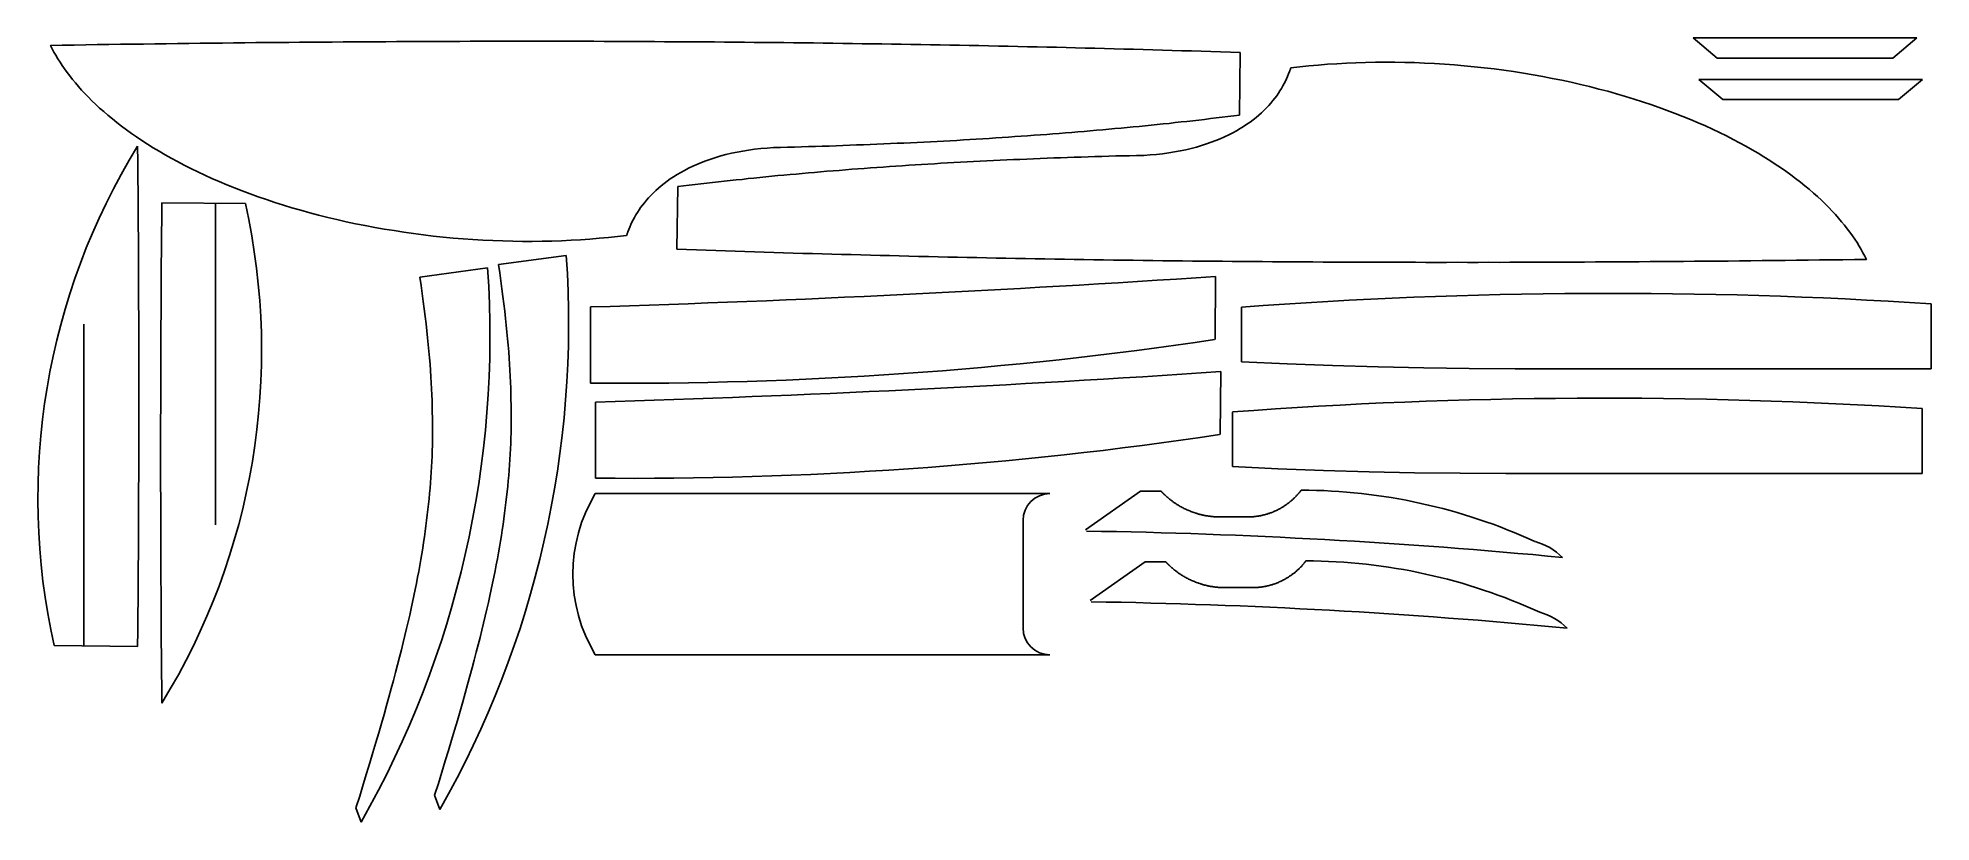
# Model space of a CAD drawing. Header units: inches. Extents: x 0.8 to 36, y 0.1 to 14.7.
import ezdxf

# ---------------------------------------------------------------- set-up
doc = ezdxf.new("R2010")
doc.units = ezdxf.units.IN
doc.header["$MEASUREMENT"] = 0

msp = doc.modelspace()

# ---------------------------------------------------------------- linework, layer by layer
at = {"color": 7, "lineweight": -3}
for points in [[(23.162, 14.47), (22.982, 14.475), (22.801, 14.482), (22.621, 14.487), (22.441, 14.494), (22.261, 14.499), (22.079, 14.504), (21.899, 14.509), (21.719, 14.515), (21.539, 14.52), (21.359, 14.525), (21.179, 14.53), (20.999, 14.535), (20.819, 14.54), (20.639, 14.544), (20.459, 14.549), (20.279, 14.554), (20.099, 14.559), (19.921, 14.562), (19.741, 14.567), (19.561, 14.57), (19.381, 14.575), (19.201, 14.579), (19.021, 14.584), (18.841, 14.587), (18.661, 14.59), (18.479, 14.595), (18.299, 14.599), (18.119, 14.602), (17.939, 14.605), (17.757, 14.609), (17.577, 14.612), (17.396, 14.615), (17.216, 14.619), (17.034, 14.622), (16.854, 14.625), (16.672, 14.627), (16.491, 14.63), (16.309, 14.634), (16.127, 14.635), (15.946, 14.639), (15.762, 14.64), (15.581, 14.644), (15.399, 14.645), (15.216, 14.649), (15.032, 14.65), (14.849, 14.652), (14.666, 14.654), (14.482, 14.655), (14.299, 14.659), (14.114, 14.66), (13.931, 14.662), (13.746, 14.664), (13.561, 14.665), (13.376, 14.667), (13.191, 14.667), (13.004, 14.669), (12.819, 14.67), (12.632, 14.672), (12.446, 14.672), (12.259, 14.674), (12.071, 14.674), (11.884, 14.675), (11.696, 14.675), (11.507, 14.677), (11.319, 14.677), (11.129, 14.679), (10.939, 14.679), (10.751, 14.679), (10.559, 14.679), (10.369, 14.679), (10.177, 14.679), (9.986, 14.679), (9.794, 14.679), (9.602, 14.679), (9.409, 14.679), (9.216, 14.679), (9.022, 14.679), (8.827, 14.679), (8.634, 14.677), (8.439, 14.677), (8.242, 14.677), (8.046, 14.675), (7.849, 14.675), (7.652, 14.674), (7.454, 14.674), (7.257, 14.672), (7.057, 14.67), (6.859, 14.67), (6.659, 14.669), (6.457, 14.667), (6.257, 14.665), (6.056, 14.664), (5.852, 14.664), (5.649, 14.662), (5.446, 14.659), (5.242, 14.657), (5.037, 14.655), (4.832, 14.654), (4.626, 14.652), (4.419, 14.649), (4.211, 14.647), (4.002, 14.645), (3.794, 14.642), (3.584, 14.64), (3.374, 14.637), (3.164, 14.635), (2.951, 14.632), (2.739, 14.629), (2.526, 14.627), (2.312, 14.624), (2.097, 14.62), (1.881, 14.617), (1.664, 14.614), (1.447, 14.61), (1.229, 14.607), (1.011, 14.604), (1.041, 14.542), (1.074, 14.48), (1.109, 14.419), (1.146, 14.355), (1.186, 14.292), (1.227, 14.229), (1.272, 14.165), (1.319, 14.1), (1.367, 14.035), (1.419, 13.97), (1.472, 13.905), (1.529, 13.839), (1.587, 13.772), (1.649, 13.705), (1.714, 13.639), (1.781, 13.572), (1.851, 13.505), (1.924, 13.437), (2.001, 13.37), (2.079, 13.302), (2.161, 13.235), (2.244, 13.167), (2.332, 13.1), (2.422, 13.032), (2.516, 12.965), (2.612, 12.899), (2.712, 12.832), (2.816, 12.765), (2.922, 12.699), (3.031, 12.634), (3.142, 12.567), (3.259, 12.502), (3.377, 12.439), (3.497, 12.375), (3.622, 12.312), (3.751, 12.249), (3.881, 12.189), (4.014, 12.127), (4.151, 12.067), (4.291, 12.009), (4.434, 11.952), (4.579, 11.895), (4.727, 11.839), (4.877, 11.785), (5.031, 11.732), (5.187, 11.68), (5.346, 11.63), (5.506, 11.58), (5.669, 11.534), (5.836, 11.487), (6.002, 11.444), (6.172, 11.4), (6.344, 11.36), (6.517, 11.32), (6.692, 11.284), (6.869, 11.249), (7.047, 11.215), (7.226, 11.184), (7.407, 11.154), (7.589, 11.125), (7.771, 11.1), (7.954, 11.075), (8.137, 11.054), (8.322, 11.035), (8.507, 11.017), (8.692, 11.002), (8.877, 10.989), (9.062, 10.979), (9.247, 10.969), (9.432, 10.962), (9.617, 10.959), (9.801, 10.955), (9.982, 10.955), (10.164, 10.957), (10.346, 10.96), (10.526, 10.967), (10.704, 10.975), (10.881, 10.985), (11.056, 10.997), (11.229, 11.012), (11.401, 11.029), (11.571, 11.045), (11.739, 11.065)], [(23.151, 13.304), (23.162, 14.47)], [(31.603, 14.743), (32.048, 14.368), (35.321, 14.368)], [(31.603, 14.743), (35.766, 14.743)], [(35.766, 14.743), (35.321, 14.368)], [(12.675, 10.807), (12.855, 10.802), (13.037, 10.795), (13.217, 10.789), (13.397, 10.782), (13.577, 10.777), (13.759, 10.771), (13.939, 10.766), (14.119, 10.759), (14.298, 10.753), (14.478, 10.748), (14.658, 10.742), (14.838, 10.737), (15.018, 10.731), (15.198, 10.728), (15.378, 10.722), (15.558, 10.717), (15.738, 10.711), (15.917, 10.708), (16.097, 10.702), (16.277, 10.698), (16.457, 10.693), (16.637, 10.689), (16.817, 10.684), (16.997, 10.68), (17.177, 10.676), (17.358, 10.671), (17.538, 10.667), (17.718, 10.663), (17.898, 10.659), (18.08, 10.656), (18.26, 10.652), (18.442, 10.648), (18.622, 10.644), (18.803, 10.64), (18.983, 10.637), (19.165, 10.635), (19.347, 10.631), (19.528, 10.627), (19.71, 10.625), (19.891, 10.621), (20.075, 10.619), (20.256, 10.615), (20.438, 10.613), (20.621, 10.609), (20.805, 10.607), (20.988, 10.605), (21.171, 10.603), (21.355, 10.601), (21.538, 10.597), (21.723, 10.595), (21.906, 10.593), (22.091, 10.591), (22.276, 10.589), (22.461, 10.586), (22.646, 10.586), (22.833, 10.584), (23.018, 10.582), (23.205, 10.58), (23.391, 10.579), (23.578, 10.577), (23.766, 10.576), (23.953, 10.574), (24.141, 10.574), (24.33, 10.572), (24.518, 10.571), (24.708, 10.569), (24.898, 10.569), (25.086, 10.568), (25.278, 10.568), (25.468, 10.567), (25.66, 10.567), (25.851, 10.566), (26.043, 10.566), (26.235, 10.565), (26.428, 10.565), (26.621, 10.564), (26.815, 10.564), (27.01, 10.564), (27.203, 10.565), (27.398, 10.564), (27.595, 10.564), (27.791, 10.565), (27.988, 10.564), (28.185, 10.566), (28.383, 10.565), (28.58, 10.566), (28.78, 10.567), (28.978, 10.567), (29.178, 10.568), (29.38, 10.569), (29.58, 10.57), (29.781, 10.572), (29.985, 10.571), (30.188, 10.572), (30.391, 10.575), (30.595, 10.576), (30.8, 10.577), (31.005, 10.579), (31.211, 10.58), (31.418, 10.583), (31.626, 10.584), (31.835, 10.585), (32.043, 10.588), (32.253, 10.589), (32.463, 10.592), (32.673, 10.593), (32.886, 10.596), (33.098, 10.598), (33.311, 10.6), (33.525, 10.602), (33.74, 10.605), (33.956, 10.608), (34.173, 10.611), (34.39, 10.614), (34.608, 10.616), (34.826, 10.619), (34.797, 10.681), (34.763, 10.743), (34.729, 10.804), (34.692, 10.868), (34.652, 10.931), (34.611, 10.995), (34.566, 11.058), (34.519, 11.123), (34.471, 11.188), (34.42, 11.254), (34.366, 11.319), (34.31, 11.385), (34.252, 11.452), (34.19, 11.519), (34.125, 11.586), (34.059, 11.653), (33.989, 11.72), (33.916, 11.788), (33.839, 11.855), (33.761, 11.924), (33.68, 11.99), (33.597, 12.059), (33.509, 12.126), (33.419, 12.194), (33.325, 12.261), (33.229, 12.328), (33.129, 12.395), (33.026, 12.462), (32.919, 12.529), (32.811, 12.594), (32.7, 12.661), (32.583, 12.726), (32.465, 12.79), (32.345, 12.854), (32.22, 12.917), (32.092, 12.981), (31.962, 13.041), (31.829, 13.103), (31.693, 13.164), (31.553, 13.222), (31.41, 13.279), (31.265, 13.336), (31.117, 13.393), (30.967, 13.447), (30.814, 13.501), (30.657, 13.553), (30.499, 13.603), (30.339, 13.654), (30.176, 13.701), (30.009, 13.748), (29.843, 13.791), (29.673, 13.835), (29.501, 13.876), (29.328, 13.916), (29.153, 13.953), (28.976, 13.989), (28.798, 14.022), (28.62, 14.055), (28.438, 14.085), (28.257, 14.114), (28.075, 14.139), (27.892, 14.165), (27.709, 14.187), (27.524, 14.206), (27.339, 14.224), (27.154, 14.24), (26.969, 14.254), (26.784, 14.264), (26.599, 14.274), (26.414, 14.282), (26.229, 14.285), (26.046, 14.289), (25.864, 14.29), (25.682, 14.288), (25.501, 14.286), (25.32, 14.279), (25.142, 14.271), (24.965, 14.262), (24.79, 14.251), (24.617, 14.236), (24.445, 14.22), (24.275, 14.204), (24.107, 14.184)], [(12.69, 11.974), (12.796, 11.987), (12.905, 12), (13.013, 12.013), (13.122, 12.024), (13.23, 12.037), (13.338, 12.051), (13.447, 12.062), (13.557, 12.075), (13.667, 12.086), (13.777, 12.098), (13.887, 12.109), (13.999, 12.122), (14.109, 12.134), (14.22, 12.143), (14.332, 12.155), (14.444, 12.166), (14.557, 12.178), (14.669, 12.187), (14.782, 12.199), (14.895, 12.208), (15.009, 12.218), (15.124, 12.229), (15.237, 12.239), (15.352, 12.249), (15.467, 12.259), (15.582, 12.268), (15.697, 12.276), (15.814, 12.286), (15.931, 12.296), (16.046, 12.304), (16.164, 12.314), (16.281, 12.322), (16.397, 12.331), (16.516, 12.339), (16.634, 12.347), (16.752, 12.355), (16.871, 12.364), (16.991, 12.372), (17.109, 12.378), (17.229, 12.386), (17.349, 12.394), (17.469, 12.4), (17.591, 12.408), (17.711, 12.415), (17.833, 12.421), (17.954, 12.429), (18.078, 12.436), (18.199, 12.442), (18.323, 12.448), (18.444, 12.453), (18.568, 12.459), (18.693, 12.466), (18.816, 12.472), (18.941, 12.477), (19.064, 12.481), (19.189, 12.488), (19.316, 12.492), (19.441, 12.497), (19.568, 12.502), (19.694, 12.507), (19.821, 12.511), (19.948, 12.516), (20.075, 12.521), (20.203, 12.525), (20.331, 12.528), (20.46, 12.533), (20.588, 12.536), (20.716, 12.539), (20.846, 12.544), (20.976, 12.547), (21.106, 12.55), (21.236, 12.553), (21.368, 12.556), (21.488, 12.564), (21.605, 12.573), (21.72, 12.587), (21.833, 12.601), (21.941, 12.619), (22.048, 12.639), (22.153, 12.66), (22.253, 12.685), (22.352, 12.71), (22.445, 12.738), (22.537, 12.768), (22.627, 12.799), (22.712, 12.831), (22.795, 12.866), (22.874, 12.9), (22.951, 12.937), (23.026, 12.975), (23.096, 13.013), (23.164, 13.053), (23.229, 13.093), (23.291, 13.134), (23.351, 13.176), (23.408, 13.219), (23.463, 13.262), (23.515, 13.305), (23.563, 13.35), (23.61, 13.395), (23.655, 13.44), (23.697, 13.485), (23.737, 13.53), (23.775, 13.575), (23.811, 13.621), (23.846, 13.666), (23.876, 13.711), (23.906, 13.758), (23.934, 13.803), (23.961, 13.848), (23.985, 13.893), (24.008, 13.938), (24.028, 13.983), (24.048, 14.027), (24.067, 14.072), (24.083, 14.116), (24.087, 14.127), (24.092, 14.137), (24.095, 14.149), (24.099, 14.161), (24.104, 14.172), (24.107, 14.184)], [(31.708, 13.97), (32.153, 13.595), (35.426, 13.595)], [(31.708, 13.97), (35.871, 13.97)], [(35.871, 13.97), (35.426, 13.595)], [(23.151, 13.304), (23.044, 13.29), (22.935, 13.277), (22.827, 13.264), (22.719, 13.252), (22.611, 13.239), (22.502, 13.225), (22.394, 13.214), (22.284, 13.2), (22.174, 13.189), (22.064, 13.177), (21.954, 13.165), (21.842, 13.152), (21.732, 13.14), (21.621, 13.13), (21.509, 13.119), (21.397, 13.107), (21.284, 13.095), (21.172, 13.085), (21.059, 13.074), (20.946, 13.064), (20.832, 13.054), (20.717, 13.042), (20.604, 13.032), (20.489, 13.022), (20.374, 13.012), (20.259, 13.002), (20.144, 12.994), (20.027, 12.984), (19.911, 12.974), (19.796, 12.965), (19.677, 12.955), (19.561, 12.947), (19.444, 12.937), (19.326, 12.929), (19.207, 12.92), (19.089, 12.912), (18.971, 12.904), (18.851, 12.895), (18.732, 12.889), (18.612, 12.88), (18.492, 12.872), (18.372, 12.865), (18.251, 12.857), (18.131, 12.85), (18.009, 12.844), (17.887, 12.835), (17.764, 12.829), (17.642, 12.822), (17.519, 12.815), (17.397, 12.81), (17.274, 12.804), (17.149, 12.797), (17.026, 12.79), (16.901, 12.785), (16.777, 12.78), (16.652, 12.774), (16.526, 12.769), (16.401, 12.764), (16.274, 12.759), (16.147, 12.754), (16.021, 12.749), (15.894, 12.744), (15.767, 12.739), (15.639, 12.734), (15.511, 12.73), (15.382, 12.725), (15.254, 12.722), (15.126, 12.719), (14.996, 12.714), (14.866, 12.71), (14.736, 12.707), (14.606, 12.704), (14.474, 12.7), (14.354, 12.692), (14.237, 12.682), (14.122, 12.669), (14.009, 12.654), (13.901, 12.635), (13.794, 12.615), (13.689, 12.594), (13.589, 12.569), (13.491, 12.544), (13.397, 12.515), (13.306, 12.485), (13.216, 12.454), (13.131, 12.422), (13.047, 12.387), (12.969, 12.352), (12.892, 12.315), (12.817, 12.277), (12.747, 12.239), (12.679, 12.199), (12.614, 12.159), (12.552, 12.117), (12.492, 12.075), (12.436, 12.032), (12.381, 11.989), (12.329, 11.945), (12.281, 11.9), (12.234, 11.855), (12.189, 11.81), (12.147, 11.765), (12.107, 11.72), (12.069, 11.675), (12.034, 11.629), (11.999, 11.584), (11.969, 11.539), (11.939, 11.492), (11.911, 11.447), (11.884, 11.402), (11.861, 11.357), (11.837, 11.312), (11.817, 11.267), (11.797, 11.222), (11.779, 11.177), (11.762, 11.134), (11.759, 11.122), (11.754, 11.112), (11.751, 11.1), (11.747, 11.089), (11.742, 11.077), (11.739, 11.065)], [(4.639, 11.658), (3.084, 11.673)], [(4.084, 11.663), (4.084, 5.676)], [(12.69, 11.974), (12.675, 10.807)], [(10.615, 10.693), (9.351, 10.524)], [(6.698, 0.408), (6.767, 0.628), (6.833, 0.842), (6.895, 1.047), (6.957, 1.245), (7.014, 1.437), (7.07, 1.623), (7.122, 1.804), (7.173, 1.978), (7.222, 2.147), (7.268, 2.312), (7.313, 2.471), (7.356, 2.628), (7.397, 2.779), (7.436, 2.927), (7.474, 3.071), (7.509, 3.212), (7.545, 3.349), (7.578, 3.484), (7.61, 3.616), (7.642, 3.745), (7.67, 3.872), (7.699, 3.997), (7.726, 4.119), (7.752, 4.238), (7.776, 4.357), (7.8, 4.473), (7.823, 4.587), (7.845, 4.701), (7.866, 4.811), (7.887, 4.92), (7.905, 5.03), (7.923, 5.137), (7.941, 5.243), (7.957, 5.347), (7.972, 5.452), (7.987, 5.556), (8.001, 5.659), (8.014, 5.76), (8.026, 5.861), (8.038, 5.962), (8.05, 6.062), (8.06, 6.162), (8.068, 6.261), (8.077, 6.361), (8.085, 6.461), (8.092, 6.56), (8.098, 6.659), (8.103, 6.758), (8.109, 6.858), (8.114, 6.958), (8.117, 7.058), (8.121, 7.16), (8.122, 7.26), (8.122, 7.362), (8.124, 7.465), (8.123, 7.569), (8.122, 7.672), (8.12, 7.777), (8.117, 7.884), (8.114, 7.991), (8.11, 8.1), (8.106, 8.21), (8.1, 8.322), (8.092, 8.435), (8.084, 8.55), (8.077, 8.667), (8.066, 8.786), (8.056, 8.909), (8.044, 9.033), (8.032, 9.159), (8.018, 9.288), (8.004, 9.42), (7.987, 9.556), (7.969, 9.696), (7.951, 9.837), (7.93, 9.985), (7.91, 10.134), (7.886, 10.289), (7.886, 10.291)], [(9.149, 10.46), (7.886, 10.291)], [(8.163, 0.642), (8.232, 0.862), (8.298, 1.075), (8.36, 1.281), (8.422, 1.478), (8.479, 1.67), (8.535, 1.856), (8.587, 2.037), (8.638, 2.211), (8.687, 2.381), (8.733, 2.545), (8.778, 2.705), (8.821, 2.861), (8.862, 3.013), (8.902, 3.161), (8.939, 3.304), (8.974, 3.446), (9.01, 3.582), (9.043, 3.718), (9.075, 3.849), (9.107, 3.978), (9.135, 4.105), (9.165, 4.23), (9.191, 4.353), (9.217, 4.471), (9.241, 4.59), (9.265, 4.706), (9.288, 4.82), (9.31, 4.934), (9.331, 5.045), (9.352, 5.154), (9.371, 5.263), (9.388, 5.371), (9.406, 5.476), (9.422, 5.581), (9.437, 5.685), (9.452, 5.789), (9.466, 5.892), (9.479, 5.993), (9.491, 6.095), (9.503, 6.196), (9.515, 6.295), (9.525, 6.395), (9.533, 6.495), (9.542, 6.594), (9.55, 6.694), (9.557, 6.794), (9.564, 6.892), (9.569, 6.992), (9.574, 7.092), (9.579, 7.191), (9.582, 7.291), (9.586, 7.393), (9.587, 7.493), (9.588, 7.595), (9.589, 7.698), (9.588, 7.802), (9.587, 7.905), (9.585, 8.011), (9.582, 8.117), (9.58, 8.224), (9.575, 8.333), (9.571, 8.444), (9.565, 8.556), (9.557, 8.668), (9.55, 8.783), (9.542, 8.901), (9.532, 9.02), (9.521, 9.142), (9.509, 9.266), (9.497, 9.392), (9.484, 9.521), (9.469, 9.654), (9.452, 9.79), (9.434, 9.929), (9.416, 10.07), (9.396, 10.218), (9.375, 10.368), (9.351, 10.522), (9.351, 10.524)], [(22.699, 9.128), (22.708, 10.301)], [(11.066, 8.318), (11.066, 9.733)], [(23.192, 8.714), (23.192, 9.729)], [(36.032, 8.584), (36.032, 9.792)], [(1.631, 3.424), (1.631, 9.411)], [(22.794, 7.357), (22.803, 8.53)], [(23.191, 8.714), (24.039, 8.674), (24.887, 8.642), (25.736, 8.617), (26.584, 8.599), (27.432, 8.587), (28.283, 8.584)], [(36.032, 8.584), (28.283, 8.584)], [(11.161, 6.547), (11.161, 7.962)], [(23.023, 6.763), (23.023, 7.778)], [(35.863, 6.633), (35.863, 7.842)], [(23.021, 6.763), (23.869, 6.723), (24.718, 6.692), (25.566, 6.667), (26.414, 6.648), (27.263, 6.637), (28.113, 6.633)], [(35.863, 6.633), (28.113, 6.633)], [(19.621, 6.259), (11.155, 6.259)], [(21.31, 6.303), (20.287, 5.586)], [(21.693, 6.303), (21.31, 6.303)], [(22.791, 5.824), (22.788, 5.824), (22.785, 5.824), (22.781, 5.824), (22.778, 5.824), (22.775, 5.824), (22.771, 5.824), (22.77, 5.824), (22.766, 5.824), (22.763, 5.824), (22.76, 5.824), (22.756, 5.824), (22.753, 5.826), (22.75, 5.826), (22.746, 5.826), (22.743, 5.826), (22.741, 5.826), (22.738, 5.826), (22.735, 5.826), (22.731, 5.826), (22.728, 5.826), (22.725, 5.826), (22.721, 5.826), (22.718, 5.826), (22.715, 5.826), (22.711, 5.828), (22.708, 5.828), (22.705, 5.828), (22.7, 5.828), (22.696, 5.828), (22.693, 5.828), (22.69, 5.828), (22.686, 5.828), (22.683, 5.829), (22.68, 5.829), (22.676, 5.829), (22.673, 5.829), (22.67, 5.829), (22.667, 5.829), (22.663, 5.831), (22.66, 5.831), (22.653, 5.831), (22.648, 5.831), (22.643, 5.833), (22.636, 5.833), (22.632, 5.833), (22.626, 5.834), (22.62, 5.834), (22.615, 5.834), (22.61, 5.836), (22.603, 5.836), (22.598, 5.838), (22.593, 5.838), (22.586, 5.839), (22.581, 5.839), (22.576, 5.841), (22.57, 5.841), (22.565, 5.843), (22.56, 5.843), (22.553, 5.844), (22.548, 5.844), (22.536, 5.846), (22.525, 5.848), (22.513, 5.851), (22.503, 5.853), (22.492, 5.854), (22.48, 5.858), (22.468, 5.859), (22.457, 5.863), (22.446, 5.864), (22.435, 5.868), (22.423, 5.871), (22.413, 5.873), (22.401, 5.876), (22.39, 5.879), (22.378, 5.883), (22.368, 5.886), (22.356, 5.889), (22.346, 5.893), (22.335, 5.896), (22.325, 5.899), (22.303, 5.906), (22.285, 5.913), (22.265, 5.921), (22.245, 5.928), (22.226, 5.936), (22.206, 5.943), (22.188, 5.951), (22.17, 5.959), (22.152, 5.968), (22.135, 5.976), (22.117, 5.984), (22.1, 5.994), (22.082, 6.003), (22.065, 6.013), (22.048, 6.021), (22.031, 6.031), (22.016, 6.041), (22, 6.049), (21.985, 6.059), (21.97, 6.069), (21.956, 6.078), (21.943, 6.088), (21.931, 6.096), (21.918, 6.104), (21.906, 6.113), (21.895, 6.123), (21.883, 6.131), (21.871, 6.139), (21.86, 6.149), (21.85, 6.158), (21.838, 6.166), (21.828, 6.174), (21.816, 6.184), (21.806, 6.193), (21.796, 6.201), (21.786, 6.209), (21.778, 6.219), (21.768, 6.228), (21.76, 6.236), (21.75, 6.244), (21.746, 6.248), (21.745, 6.251), (21.742, 6.254), (21.738, 6.256), (21.735, 6.259), (21.731, 6.263), (21.728, 6.266), (21.726, 6.269), (21.723, 6.271), (21.72, 6.274), (21.717, 6.278), (21.715, 6.281), (21.711, 6.283), (21.708, 6.286), (21.707, 6.289), (21.703, 6.291), (21.701, 6.294), (21.698, 6.298), (21.696, 6.299), (21.693, 6.303)], [(23.303, 5.824), (23.305, 5.824), (23.308, 5.824), (23.312, 5.824), (23.313, 5.824), (23.316, 5.824), (23.318, 5.824), (23.321, 5.824), (23.323, 5.824), (23.326, 5.824), (23.328, 5.824), (23.331, 5.824), (23.333, 5.824), (23.336, 5.826), (23.338, 5.826), (23.341, 5.826), (23.345, 5.826), (23.346, 5.826), (23.35, 5.826), (23.351, 5.826), (23.355, 5.826), (23.356, 5.826), (23.36, 5.826), (23.363, 5.826), (23.366, 5.826), (23.37, 5.826), (23.373, 5.826), (23.375, 5.828), (23.378, 5.828), (23.381, 5.828), (23.385, 5.828), (23.388, 5.828), (23.391, 5.828), (23.393, 5.828), (23.396, 5.828), (23.4, 5.829), (23.403, 5.829), (23.407, 5.829), (23.41, 5.829), (23.411, 5.829), (23.415, 5.829), (23.425, 5.831), (23.433, 5.831), (23.443, 5.833), (23.453, 5.834), (23.461, 5.834), (23.471, 5.836), (23.48, 5.838), (23.49, 5.839), (23.498, 5.841), (23.508, 5.841), (23.516, 5.843), (23.526, 5.844), (23.535, 5.846), (23.545, 5.848), (23.553, 5.849), (23.563, 5.853), (23.571, 5.854), (23.58, 5.856), (23.59, 5.858), (23.598, 5.861), (23.617, 5.864), (23.635, 5.869), (23.653, 5.874), (23.67, 5.879), (23.688, 5.886), (23.705, 5.891), (23.721, 5.898), (23.74, 5.903), (23.756, 5.909), (23.773, 5.916), (23.79, 5.923), (23.805, 5.931), (23.821, 5.938), (23.838, 5.944), (23.853, 5.953), (23.87, 5.961), (23.885, 5.968), (23.9, 5.976), (23.915, 5.984), (23.93, 5.993), (23.941, 5.999), (23.953, 6.008), (23.965, 6.014), (23.976, 6.021), (23.986, 6.029), (23.998, 6.036), (24.008, 6.043), (24.02, 6.051), (24.03, 6.058), (24.04, 6.066), (24.05, 6.073), (24.06, 6.079), (24.07, 6.088), (24.08, 6.094), (24.088, 6.103), (24.098, 6.109), (24.106, 6.118), (24.115, 6.124), (24.123, 6.131), (24.131, 6.139), (24.141, 6.148), (24.15, 6.154), (24.158, 6.163), (24.166, 6.171), (24.175, 6.178), (24.181, 6.186), (24.19, 6.193), (24.196, 6.201), (24.203, 6.208), (24.21, 6.214), (24.216, 6.221), (24.223, 6.228), (24.228, 6.234), (24.235, 6.241), (24.24, 6.248), (24.245, 6.253), (24.25, 6.259), (24.255, 6.264), (24.26, 6.269), (24.263, 6.274), (24.266, 6.278), (24.27, 6.283), (24.271, 6.286), (24.275, 6.288), (24.276, 6.291), (24.28, 6.294), (24.281, 6.298), (24.285, 6.301), (24.286, 6.303), (24.288, 6.306), (24.29, 6.308), (24.291, 6.309), (24.293, 6.313), (24.295, 6.314), (24.297, 6.316), (24.298, 6.318), (24.3, 6.319), (24.3, 6.321), (24.301, 6.323), (24.301, 6.324)], [(19.121, 5.759), (19.121, 3.759)], [(23.303, 5.824), (22.791, 5.824)], [(21.398, 4.987), (20.374, 4.27)], [(21.781, 4.987), (21.398, 4.987)], [(22.879, 4.508), (22.876, 4.508), (22.872, 4.508), (22.869, 4.508), (22.866, 4.508), (22.863, 4.508), (22.859, 4.508), (22.857, 4.508), (22.854, 4.508), (22.851, 4.508), (22.847, 4.508), (22.844, 4.508), (22.841, 4.51), (22.838, 4.51), (22.834, 4.51), (22.831, 4.51), (22.829, 4.51), (22.826, 4.51), (22.822, 4.51), (22.819, 4.51), (22.816, 4.51), (22.812, 4.51), (22.809, 4.51), (22.806, 4.51), (22.803, 4.51), (22.799, 4.512), (22.796, 4.512), (22.793, 4.512), (22.787, 4.512), (22.784, 4.512), (22.781, 4.512), (22.777, 4.512), (22.774, 4.512), (22.771, 4.513), (22.768, 4.513), (22.764, 4.513), (22.761, 4.513), (22.758, 4.513), (22.754, 4.513), (22.751, 4.515), (22.748, 4.515), (22.741, 4.515), (22.736, 4.515), (22.731, 4.517), (22.724, 4.517), (22.719, 4.517), (22.714, 4.518), (22.707, 4.518), (22.703, 4.518), (22.698, 4.52), (22.691, 4.52), (22.686, 4.522), (22.681, 4.522), (22.674, 4.523), (22.669, 4.523), (22.664, 4.525), (22.658, 4.525), (22.653, 4.527), (22.647, 4.527), (22.641, 4.528), (22.636, 4.528), (22.624, 4.53), (22.612, 4.532), (22.601, 4.535), (22.591, 4.537), (22.579, 4.538), (22.567, 4.542), (22.556, 4.543), (22.544, 4.547), (22.534, 4.548), (22.523, 4.552), (22.511, 4.555), (22.501, 4.557), (22.489, 4.56), (22.478, 4.563), (22.466, 4.567), (22.456, 4.57), (22.444, 4.573), (22.434, 4.577), (22.423, 4.58), (22.412, 4.583), (22.391, 4.59), (22.373, 4.597), (22.353, 4.605), (22.332, 4.612), (22.314, 4.62), (22.294, 4.627), (22.276, 4.635), (22.258, 4.643), (22.239, 4.652), (22.223, 4.66), (22.204, 4.668), (22.188, 4.678), (22.169, 4.687), (22.153, 4.697), (22.136, 4.705), (22.119, 4.715), (22.104, 4.725), (22.088, 4.733), (22.072, 4.743), (22.058, 4.753), (22.044, 4.762), (22.031, 4.772), (22.019, 4.78), (22.006, 4.788), (21.994, 4.797), (21.983, 4.807), (21.971, 4.815), (21.959, 4.823), (21.948, 4.833), (21.938, 4.842), (21.926, 4.85), (21.916, 4.858), (21.904, 4.868), (21.894, 4.877), (21.884, 4.885), (21.874, 4.893), (21.866, 4.903), (21.856, 4.912), (21.848, 4.92), (21.837, 4.928), (21.834, 4.932), (21.833, 4.935), (21.829, 4.938), (21.826, 4.94), (21.823, 4.943), (21.819, 4.947), (21.816, 4.95), (21.814, 4.953), (21.811, 4.955), (21.808, 4.958), (21.804, 4.962), (21.802, 4.965), (21.799, 4.967), (21.796, 4.97), (21.794, 4.973), (21.791, 4.975), (21.789, 4.978), (21.786, 4.982), (21.784, 4.983), (21.781, 4.987)], [(23.391, 4.508), (23.393, 4.508), (23.396, 4.508), (23.399, 4.508), (23.401, 4.508), (23.404, 4.508), (23.406, 4.508), (23.409, 4.508), (23.411, 4.508), (23.414, 4.508), (23.416, 4.508), (23.419, 4.508), (23.421, 4.508), (23.424, 4.51), (23.426, 4.51), (23.429, 4.51), (23.432, 4.51), (23.434, 4.51), (23.438, 4.51), (23.439, 4.51), (23.443, 4.51), (23.444, 4.51), (23.448, 4.51), (23.451, 4.51), (23.454, 4.51), (23.457, 4.51), (23.461, 4.51), (23.463, 4.512), (23.466, 4.512), (23.469, 4.512), (23.473, 4.512), (23.476, 4.512), (23.479, 4.512), (23.481, 4.512), (23.484, 4.512), (23.488, 4.513), (23.491, 4.513), (23.494, 4.513), (23.498, 4.513), (23.499, 4.513), (23.502, 4.513), (23.513, 4.515), (23.521, 4.515), (23.531, 4.517), (23.541, 4.518), (23.549, 4.518), (23.559, 4.52), (23.568, 4.522), (23.578, 4.523), (23.586, 4.525), (23.596, 4.525), (23.604, 4.527), (23.614, 4.528), (23.622, 4.53), (23.632, 4.532), (23.641, 4.533), (23.651, 4.537), (23.659, 4.538), (23.667, 4.54), (23.678, 4.542), (23.686, 4.545), (23.704, 4.548), (23.723, 4.553), (23.741, 4.558), (23.758, 4.563), (23.776, 4.57), (23.793, 4.575), (23.809, 4.582), (23.828, 4.587), (23.844, 4.593), (23.861, 4.6), (23.877, 4.607), (23.892, 4.615), (23.909, 4.622), (23.926, 4.628), (23.941, 4.637), (23.958, 4.645), (23.972, 4.652), (23.988, 4.66), (24.003, 4.668), (24.018, 4.677), (24.029, 4.683), (24.041, 4.692), (24.053, 4.698), (24.064, 4.705), (24.074, 4.713), (24.086, 4.72), (24.096, 4.727), (24.108, 4.735), (24.118, 4.742), (24.127, 4.75), (24.137, 4.757), (24.147, 4.763), (24.158, 4.772), (24.168, 4.778), (24.176, 4.787), (24.186, 4.793), (24.194, 4.802), (24.203, 4.808), (24.211, 4.815), (24.219, 4.823), (24.229, 4.832), (24.238, 4.838), (24.246, 4.847), (24.254, 4.855), (24.263, 4.862), (24.269, 4.87), (24.277, 4.877), (24.284, 4.885), (24.291, 4.892), (24.298, 4.898), (24.304, 4.905), (24.311, 4.912), (24.316, 4.918), (24.323, 4.925), (24.328, 4.932), (24.333, 4.937), (24.337, 4.943), (24.343, 4.948), (24.347, 4.953), (24.351, 4.958), (24.354, 4.962), (24.358, 4.967), (24.359, 4.97), (24.363, 4.972), (24.364, 4.975), (24.368, 4.978), (24.369, 4.982), (24.372, 4.985), (24.374, 4.987), (24.376, 4.99), (24.378, 4.992), (24.379, 4.993), (24.381, 4.997), (24.382, 4.998), (24.384, 5), (24.386, 5.002), (24.388, 5.003), (24.388, 5.005), (24.389, 5.007), (24.389, 5.008)], [(23.391, 4.508), (22.879, 4.508)], [(1.076, 3.429), (2.631, 3.414)], [(19.621, 3.259), (11.155, 3.259)], [(6.794, 0.143), (6.698, 0.408)], [(8.259, 0.376), (8.163, 0.642)]]:
    msp.add_lwpolyline(points, dxfattribs=at)
for centre, radius, start, end in [((13.306, 6.163), 12.532, 148.4117, 192.6003), ((-465.25, 8.071), 467.904, 359.42978, 0.57022), ((470.964, 7.016), 467.904, 179.42978, 180.57022), ((-7.592, 8.924), 12.532, 328.4117, 12.6003), ((-7.65, 9.436), 18.308, 330.3417, 3.9392), ((-9.115, 9.202), 18.308, 330.3417, 3.9392), ((1.117, 333.053), 323.473, 271.7626, 273.82721), ((30.063, -81.715), 91.702, 86.2674, 94.29761), ((11.773, 81.93), 73.616, 269.4499, 278.52514), ((1.212, 331.281), 323.473, 271.7626, 273.82721), ((29.893, -83.666), 91.702, 86.2674, 94.29761), ((11.868, 80.159), 73.616, 269.4499, 278.52514), ((13.635, 4.759), 2.898, 148.8333, 211.1667), ((19.622, 5.758), 0.501, 90.1027, 179.9053), ((24.261, -4.244), 10.568, 65.4323, 89.7808), ((18.476, -107.902), 113.478, 84.59412, 89.07715), ((28.357, 4.264), 1.143, 44.8943, 74.8765), ((24.349, -5.56), 10.568, 65.4323, 89.7808), ((18.563, -109.218), 113.478, 84.59412, 89.07715), ((28.444, 2.948), 1.143, 44.8943, 74.8765), ((19.622, 3.759), 0.501, 180.095, 269.8971)]:
    msp.add_arc(centre, radius, start, end, dxfattribs=at)

doc.saveas('drawing.dxf')
